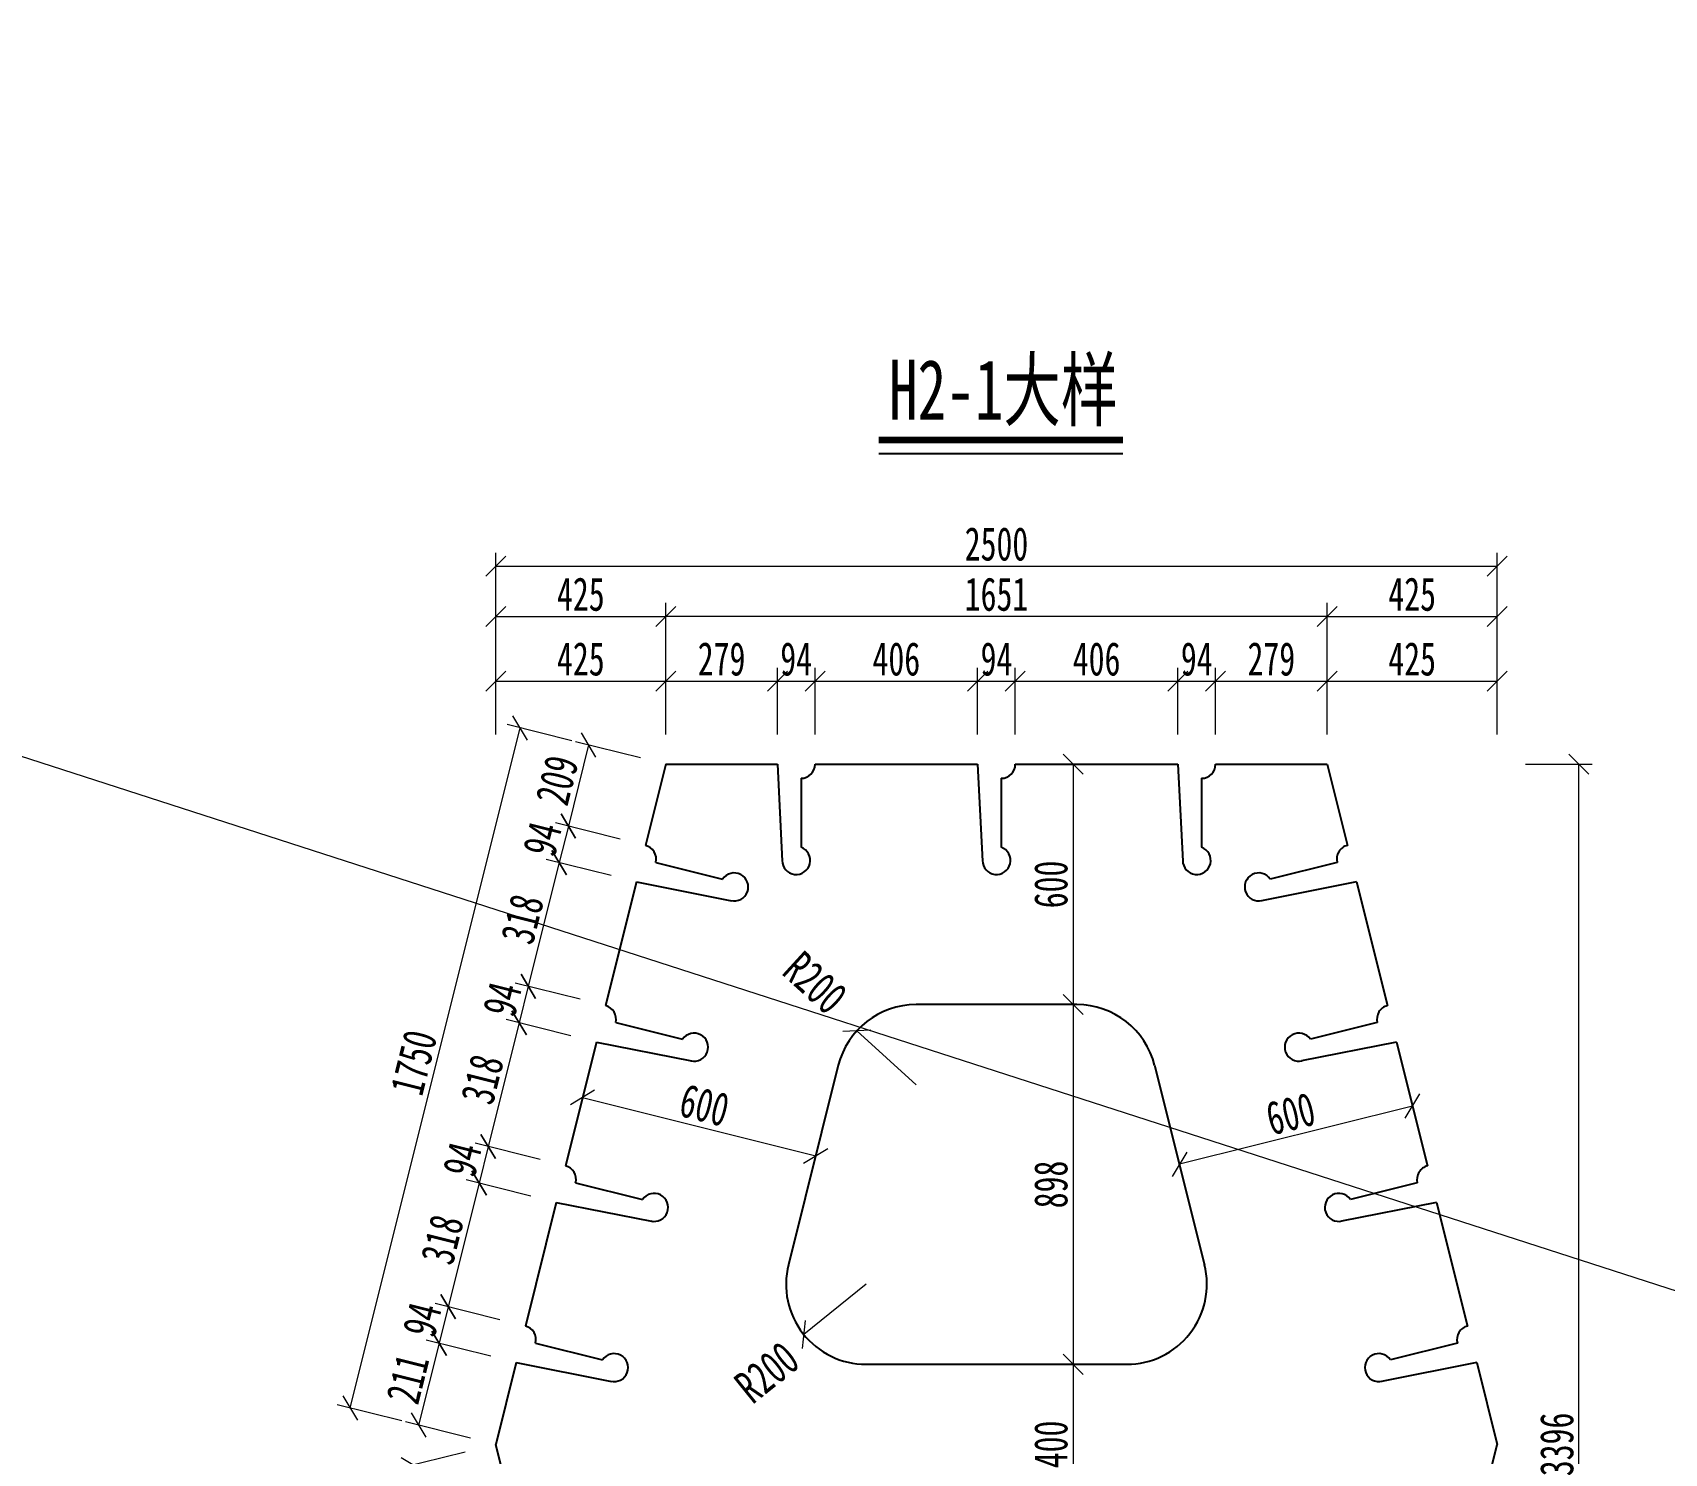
# Model space of a CAD drawing. Header units: millimetres. Extents: x -411717 to -116098, y 0 to 693159.
# Drawn here: x -182225 to -178151, y 381106 to 384653 of the extents above; entities that cross this region are included whole.
import ezdxf

# ---------------------------------------------------------------- set-up
doc = ezdxf.new("R2010")
doc.units = ezdxf.units.MM
doc.header["$LTSCALE"] = 2
doc.header["$PDMODE"] = 3
doc.header["$PDSIZE"] = -10
doc.layers.get('Defpoints').update_dxf_attribs({"color": 8, "lineweight": 9})
for name, color, linetype, lineweight in [('加粗线', 6, 'Continuous', 25), ('标注', 4, 'Continuous', 13), ('细线', 4, 'Continuous', 15), ('钢板粗线', 1, 'Continuous', 25)]:
    doc.layers.add(name, color=color, linetype=linetype, lineweight=lineweight)
doc.styles.add('111', font='仿宋_GB2312.ttf', dxfattribs={"width": 0.7})
doc.styles.get("Standard").update_dxf_attribs({"font": '仿宋_GB2312.ttf'})
doc.dimstyles.new('200', dxfattribs={"dimscale": 0, "dimtxt": 2.5, "dimasz": 1.5, "dimexe": 1, "dimexo": 1, "dimgap": 0.4, "dimtad": 1, "dimdec": 0, "dimdsep": 46, "dimtxsty": '111', "dimblk": 'OBLIQUE', "dimcen": 0, "dimclrd": 256, "dimclre": 256, "dimclrt": 256, "dimadec": 1, "dimazin": 2, "dimtfac": 1, "dimtdec": 0, "dimtmove": 2, "dimatfit": 3, "dimfxl": 4, "dimfxlon": 1, "dimtolj": 1, "dimlwd": -1, "dimlwe": -1, "dimarcsym": 0})

# ---------------------------------------------------------------- blocks, each defined once
blk = doc.blocks.new('_Oblique')
at = {"color": 0, "linetype": 'ByBlock', "lineweight": -2}
blk.add_line((-0.5, -0.5), (0.5, 0.5), dxfattribs=at)
blk = doc.blocks.new('*D271')
at = {"layer": 'Defpoints', "color": 0, "transparency": 16777216}
for p in [(-180694.4, 382623.6), (-180909.9, 382580.6), (-180717.2, 382532.4)]:
    blk.add_point(p, dxfattribs=at)
at = {"layer": '标注', "transparency": 16777216}
for p, q in [((-180757.8, 382639.4), (-180919.5, 382679.9)), ((-180887.1, 382671.8), (-180909.9, 382580.6)), ((-180780.6, 382548.2), (-180942.3, 382588.7))]:
    blk.add_line(p, q, dxfattribs=at)
at = {"layer": '标注', "transparency": 16777216, "xscale": 50.00000000000006, "yscale": 50.00000000000006, "zscale": 50.00000000000006}
for p, rotation in [((-180887.1, 382671.8), 75.96375653209934), ((-180909.9, 382580.6), 255.9637565320993)]:
    blk.add_blockref('_Oblique', p, dxfattribs=dict(at, rotation=rotation))
at = {"layer": '标注', "transparency": 16777216, "insert": (-180951.9, 382639.5), "char_height": 83.33, "attachment_point": 5, "rotation": 75.9638, "style": '111'}
blk.add_mtext('\\A1;94', dxfattribs=at)
blk = doc.blocks.new('*D272')
at = {"layer": 'Defpoints', "color": 0, "transparency": 16777216}
for p in [(-180717.2, 382532.4), (-180987.1, 382271.8), (-180794.4, 382223.6)]:
    blk.add_point(p, dxfattribs=at)
at = {"layer": '标注', "transparency": 16777216}
for p, q in [((-180909.9, 382580.6), (-180987.1, 382271.8)), ((-180780.6, 382548.2), (-180942.3, 382588.7)), ((-180857.8, 382239.4), (-181019.5, 382279.9))]:
    blk.add_line(p, q, dxfattribs=at)
at = {"layer": '标注', "transparency": 16777216, "xscale": 50.00000000000006, "yscale": 50.00000000000006, "zscale": 50.00000000000006}
for p, rotation in [((-180909.9, 382580.6), 75.96375653264778), ((-180987.1, 382271.8), 255.9637565326478)]:
    blk.add_blockref('_Oblique', p, dxfattribs=dict(at, rotation=rotation))
at = {"layer": '标注', "transparency": 16777216, "insert": (-181001.9, 382439.5), "char_height": 83.33, "attachment_point": 5, "rotation": 75.9638, "style": '111'}
blk.add_mtext('\\A1;318', dxfattribs=at)
blk = doc.blocks.new('*D273')
at = {"layer": 'Defpoints', "color": 0, "transparency": 16777216}
for p in [(-180794.4, 382223.6), (-181009.9, 382180.6), (-180817.2, 382132.4)]:
    blk.add_point(p, dxfattribs=at)
at = {"layer": '标注', "transparency": 16777216}
for p, q in [((-180857.8, 382239.4), (-181019.5, 382279.9)), ((-180987.1, 382271.8), (-181009.9, 382180.6)), ((-180880.6, 382148.2), (-181042.3, 382188.7))]:
    blk.add_line(p, q, dxfattribs=at)
at = {"layer": '标注', "transparency": 16777216, "xscale": 50.00000000000006, "yscale": 50.00000000000006, "zscale": 50.00000000000006}
for p, rotation in [((-180987.1, 382271.8), 75.9637565320907), ((-181009.9, 382180.6), 255.9637565320907)]:
    blk.add_blockref('_Oblique', p, dxfattribs=dict(at, rotation=rotation))
at = {"layer": '标注', "transparency": 16777216, "insert": (-181051.9, 382239.5), "char_height": 83.33, "attachment_point": 5, "rotation": 75.9638, "style": '111'}
blk.add_mtext('\\A1;94', dxfattribs=at)
blk = doc.blocks.new('*D274')
at = {"layer": 'Defpoints', "color": 0, "transparency": 16777216}
for p in [(-180817.2, 382132.4), (-181087.1, 381871.8), (-180894.4, 381823.6)]:
    blk.add_point(p, dxfattribs=at)
at = {"layer": '标注', "transparency": 16777216}
for p, q in [((-180880.6, 382148.2), (-181042.3, 382188.7)), ((-181009.9, 382180.6), (-181087.1, 381871.8)), ((-180957.8, 381839.4), (-181119.5, 381879.9))]:
    blk.add_line(p, q, dxfattribs=at)
at = {"layer": '标注', "transparency": 16777216, "xscale": 50.00000000000006, "yscale": 50.00000000000006, "zscale": 50.00000000000006}
for p, rotation in [((-181009.9, 382180.6), 75.9637565320684), ((-181087.1, 381871.8), 255.9637565320684)]:
    blk.add_blockref('_Oblique', p, dxfattribs=dict(at, rotation=rotation))
at = {"layer": '标注', "transparency": 16777216, "insert": (-181101.9, 382039.5), "char_height": 83.33, "attachment_point": 5, "rotation": 75.9638, "style": '111'}
blk.add_mtext('\\A1;318', dxfattribs=at)
blk = doc.blocks.new('*D275')
at = {"layer": 'Defpoints', "color": 0, "transparency": 16777216}
for p in [(-180894.4, 381823.6), (-181109.9, 381780.6), (-180917.2, 381732.4)]:
    blk.add_point(p, dxfattribs=at)
at = {"layer": '标注', "transparency": 16777216}
for p, q in [((-180957.8, 381839.4), (-181119.5, 381879.9)), ((-181087.1, 381871.8), (-181109.9, 381780.6)), ((-180980.6, 381748.2), (-181142.3, 381788.7))]:
    blk.add_line(p, q, dxfattribs=at)
at = {"layer": '标注', "transparency": 16777216, "xscale": 50.00000000000006, "yscale": 50.00000000000006, "zscale": 50.00000000000006}
for p, rotation in [((-181087.1, 381871.8), 75.96375653219398), ((-181109.9, 381780.6), 255.963756532194)]:
    blk.add_blockref('_Oblique', p, dxfattribs=dict(at, rotation=rotation))
at = {"layer": '标注', "transparency": 16777216, "insert": (-181151.9, 381839.5), "char_height": 83.33, "attachment_point": 5, "rotation": 75.9638, "style": '111'}
blk.add_mtext('\\A1;94', dxfattribs=at)
blk = doc.blocks.new('*D276')
at = {"layer": 'Defpoints', "color": 0, "transparency": 16777216}
for p in [(-180917.2, 381732.4), (-181187.1, 381471.8), (-180994.4, 381423.6)]:
    blk.add_point(p, dxfattribs=at)
at = {"layer": '标注', "transparency": 16777216}
for p, q in [((-180980.6, 381748.2), (-181142.3, 381788.7)), ((-181109.9, 381780.6), (-181187.1, 381471.8)), ((-181057.8, 381439.4), (-181219.5, 381479.9))]:
    blk.add_line(p, q, dxfattribs=at)
at = {"layer": '标注', "transparency": 16777216, "xscale": 50.00000000000006, "yscale": 50.00000000000006, "zscale": 50.00000000000006}
for p, rotation in [((-181109.9, 381780.6), 75.9637565320405), ((-181187.1, 381471.8), 255.9637565320405)]:
    blk.add_blockref('_Oblique', p, dxfattribs=dict(at, rotation=rotation))
at = {"layer": '标注', "transparency": 16777216, "insert": (-181201.9, 381639.5), "char_height": 83.33, "attachment_point": 5, "rotation": 75.9638, "style": '111'}
blk.add_mtext('\\A1;318', dxfattribs=at)
blk = doc.blocks.new('*D277')
at = {"layer": 'Defpoints', "color": 0, "transparency": 16777216}
for p in [(-180994.4, 381423.6), (-181209.9, 381380.6), (-181017.2, 381332.4)]:
    blk.add_point(p, dxfattribs=at)
at = {"layer": '标注', "transparency": 16777216}
for p, q in [((-181057.8, 381439.4), (-181219.5, 381479.9)), ((-181187.1, 381471.8), (-181209.9, 381380.6)), ((-181080.6, 381348.2), (-181242.3, 381388.7))]:
    blk.add_line(p, q, dxfattribs=at)
at = {"layer": '标注', "transparency": 16777216, "xscale": 50.00000000000006, "yscale": 50.00000000000006, "zscale": 50.00000000000006}
for p, rotation in [((-181187.1, 381471.8), 75.96375653208214), ((-181209.9, 381380.6), 255.9637565320821)]:
    blk.add_blockref('_Oblique', p, dxfattribs=dict(at, rotation=rotation))
at = {"layer": '标注', "transparency": 16777216, "insert": (-181251.9, 381439.5), "char_height": 83.33, "attachment_point": 5, "rotation": 75.9638, "style": '111'}
blk.add_mtext('\\A1;94', dxfattribs=at)
blk = doc.blocks.new('*D270')
at = {"layer": 'Defpoints', "color": 0, "transparency": 16777216}
for p in [(-181017.2, 381332.4), (-181261, 381176.2), (-181068.3, 381128)]:
    blk.add_point(p, dxfattribs=at)
at = {"layer": '标注', "transparency": 16777216}
for p, q in [((-181209.9, 381380.6), (-181261, 381176.2)), ((-181080.6, 381348.2), (-181242.3, 381388.7)), ((-181131.7, 381143.8), (-181293.4, 381184.3))]:
    blk.add_line(p, q, dxfattribs=at)
at = {"layer": '标注', "transparency": 16777216, "xscale": 50.00000000000006, "yscale": 50.00000000000006, "zscale": 50.00000000000006}
for p, rotation in [((-181209.9, 381380.6), 75.96375653207352), ((-181261, 381176.2), 255.9637565320735)]:
    blk.add_blockref('_Oblique', p, dxfattribs=dict(at, rotation=rotation))
at = {"layer": '标注', "transparency": 16777216, "insert": (-181288.8, 381291.7), "char_height": 83.33, "attachment_point": 5, "rotation": 75.9638, "style": '111'}
blk.add_mtext('\\A1;211', dxfattribs=at)
blk = doc.blocks.new('*D320')
at = {"layer": 'Defpoints', "color": 0, "transparency": 16777216}
for p in [(-180271.3, 383033.7), (-180365.3, 382826), (-180271.3, 382826)]:
    blk.add_point(p, dxfattribs=at)
at = {"layer": '标注', "transparency": 16777216}
for p, q in [((-180365.3, 382900.4), (-180365.3, 383067)), ((-180271.3, 382900.4), (-180271.3, 383067)), ((-180365.3, 383033.7), (-180271.3, 383033.7))]:
    blk.add_line(p, q, dxfattribs=at)
at = {"layer": '标注', "transparency": 16777216, "xscale": 50.00000000000006, "yscale": 50.00000000000006, "zscale": 50.00000000000006, "rotation": 180}
blk.add_blockref('_Oblique', (-180365.3, 383033.7), dxfattribs=at)
at = {"layer": '标注', "transparency": 16777216, "xscale": 50.00000000000006, "yscale": 50.00000000000006, "zscale": 50.00000000000006}
blk.add_blockref('_Oblique', (-180271.3, 383033.7), dxfattribs=at)
at = {"layer": '标注', "transparency": 16777216, "insert": (-180318.3, 383088.7), "char_height": 83.33, "attachment_point": 5, "style": '111'}
blk.add_mtext('\\A1;94', dxfattribs=at)
blk = doc.blocks.new('*D321')
at = {"layer": 'Defpoints', "color": 0, "transparency": 16777216}
for p in [(-179865.3, 383033.7), (-180271.3, 382826), (-179865.3, 382826)]:
    blk.add_point(p, dxfattribs=at)
at = {"layer": '标注', "transparency": 16777216}
for p, q in [((-180271.3, 382900.4), (-180271.3, 383067)), ((-179865.3, 382900.4), (-179865.3, 383067)), ((-180271.3, 383033.7), (-179865.3, 383033.7))]:
    blk.add_line(p, q, dxfattribs=at)
at = {"layer": '标注', "transparency": 16777216, "xscale": 50.00000000000006, "yscale": 50.00000000000006, "zscale": 50.00000000000006, "rotation": 180}
blk.add_blockref('_Oblique', (-180271.3, 383033.7), dxfattribs=at)
at = {"layer": '标注', "transparency": 16777216, "xscale": 50.00000000000006, "yscale": 50.00000000000006, "zscale": 50.00000000000006}
blk.add_blockref('_Oblique', (-179865.3, 383033.7), dxfattribs=at)
at = {"layer": '标注', "transparency": 16777216, "insert": (-180068.3, 383088.7), "char_height": 83.33, "attachment_point": 5, "style": '111'}
blk.add_mtext('\\A1;406', dxfattribs=at)
blk = doc.blocks.new('*D322')
at = {"layer": 'Defpoints', "color": 0, "transparency": 16777216}
for p in [(-179771.3, 383033.7), (-179865.3, 382826), (-179771.3, 382826)]:
    blk.add_point(p, dxfattribs=at)
at = {"layer": '标注', "transparency": 16777216}
for p, q in [((-179865.3, 382900.4), (-179865.3, 383067)), ((-179771.3, 382900.4), (-179771.3, 383067)), ((-179865.3, 383033.7), (-179771.3, 383033.7))]:
    blk.add_line(p, q, dxfattribs=at)
at = {"layer": '标注', "transparency": 16777216, "xscale": 50.00000000000006, "yscale": 50.00000000000006, "zscale": 50.00000000000006, "rotation": 180}
blk.add_blockref('_Oblique', (-179865.3, 383033.7), dxfattribs=at)
at = {"layer": '标注', "transparency": 16777216, "xscale": 50.00000000000006, "yscale": 50.00000000000006, "zscale": 50.00000000000006}
blk.add_blockref('_Oblique', (-179771.3, 383033.7), dxfattribs=at)
at = {"layer": '标注', "transparency": 16777216, "insert": (-179818.3, 383088.7), "char_height": 83.33, "attachment_point": 5, "style": '111'}
blk.add_mtext('\\A1;94', dxfattribs=at)
blk = doc.blocks.new('*D323')
at = {"layer": 'Defpoints', "color": 0, "transparency": 16777216}
for p in [(-179365.3, 383033.7), (-179771.3, 382826), (-179365.3, 382826)]:
    blk.add_point(p, dxfattribs=at)
at = {"layer": '标注', "transparency": 16777216}
for p, q in [((-179771.3, 382900.4), (-179771.3, 383067)), ((-179365.3, 382900.4), (-179365.3, 383067)), ((-179771.3, 383033.7), (-179365.3, 383033.7))]:
    blk.add_line(p, q, dxfattribs=at)
at = {"layer": '标注', "transparency": 16777216, "xscale": 50.00000000000006, "yscale": 50.00000000000006, "zscale": 50.00000000000006, "rotation": 180}
blk.add_blockref('_Oblique', (-179771.3, 383033.7), dxfattribs=at)
at = {"layer": '标注', "transparency": 16777216, "xscale": 50.00000000000006, "yscale": 50.00000000000006, "zscale": 50.00000000000006}
blk.add_blockref('_Oblique', (-179365.3, 383033.7), dxfattribs=at)
at = {"layer": '标注', "transparency": 16777216, "insert": (-179568.3, 383088.7), "char_height": 83.33, "attachment_point": 5, "style": '111'}
blk.add_mtext('\\A1;406', dxfattribs=at)
blk = doc.blocks.new('*D324')
at = {"layer": 'Defpoints', "color": 0, "transparency": 16777216}
for p in [(-179271.3, 383033.7), (-179365.3, 382826), (-179271.3, 382826)]:
    blk.add_point(p, dxfattribs=at)
at = {"layer": '标注', "transparency": 16777216}
for p, q in [((-179365.3, 382900.4), (-179365.3, 383067)), ((-179271.3, 382900.4), (-179271.3, 383067)), ((-179365.3, 383033.7), (-179271.3, 383033.7))]:
    blk.add_line(p, q, dxfattribs=at)
at = {"layer": '标注', "transparency": 16777216, "xscale": 50.00000000000006, "yscale": 50.00000000000006, "zscale": 50.00000000000006, "rotation": 180}
blk.add_blockref('_Oblique', (-179365.3, 383033.7), dxfattribs=at)
at = {"layer": '标注', "transparency": 16777216, "xscale": 50.00000000000006, "yscale": 50.00000000000006, "zscale": 50.00000000000006}
blk.add_blockref('_Oblique', (-179271.3, 383033.7), dxfattribs=at)
at = {"layer": '标注', "transparency": 16777216, "insert": (-179318.3, 383088.7), "char_height": 83.33, "attachment_point": 5, "style": '111'}
blk.add_mtext('\\A1;94', dxfattribs=at)
blk = doc.blocks.new('*D330')
at = {"layer": 'Defpoints', "color": 0, "transparency": 16777216}
for p in [(-180365.3, 383033.7), (-180643.8, 382826), (-180365.3, 382826)]:
    blk.add_point(p, dxfattribs=at)
at = {"layer": '标注', "transparency": 16777216}
for p, q in [((-180643.8, 382900.4), (-180643.8, 383067)), ((-180365.3, 382900.4), (-180365.3, 383067)), ((-180643.8, 383033.7), (-180365.3, 383033.7))]:
    blk.add_line(p, q, dxfattribs=at)
at = {"layer": '标注', "transparency": 16777216, "xscale": 50, "yscale": 50, "zscale": 50, "rotation": 180}
blk.add_blockref('_Oblique', (-180643.8, 383033.7), dxfattribs=at)
at = {"layer": '标注', "transparency": 16777216, "xscale": 50, "yscale": 50, "zscale": 50}
blk.add_blockref('_Oblique', (-180365.3, 383033.7), dxfattribs=at)
at = {"layer": '标注', "transparency": 16777216, "insert": (-180504.6, 383088.7), "char_height": 83.33, "attachment_point": 5, "style": '111'}
blk.add_mtext('\\A1;279', dxfattribs=at)
blk = doc.blocks.new('*D331')
at = {"layer": 'Defpoints', "color": 0, "transparency": 16777216}
for p in [(-178992.8, 383033.7), (-179271.3, 382826), (-178992.8, 382826)]:
    blk.add_point(p, dxfattribs=at)
at = {"layer": '标注', "transparency": 16777216}
for p, q in [((-179271.3, 382900.4), (-179271.3, 383067)), ((-178992.8, 382900.4), (-178992.8, 383067)), ((-179271.3, 383033.7), (-178992.8, 383033.7))]:
    blk.add_line(p, q, dxfattribs=at)
at = {"layer": '标注', "transparency": 16777216, "xscale": 50, "yscale": 50, "zscale": 50, "rotation": 180}
blk.add_blockref('_Oblique', (-179271.3, 383033.7), dxfattribs=at)
at = {"layer": '标注', "transparency": 16777216, "xscale": 50, "yscale": 50, "zscale": 50}
blk.add_blockref('_Oblique', (-178992.8, 383033.7), dxfattribs=at)
at = {"layer": '标注', "transparency": 16777216, "insert": (-179132.1, 383088.7), "char_height": 83.33, "attachment_point": 5, "style": '111'}
blk.add_mtext('\\A1;279', dxfattribs=at)
blk = doc.blocks.new('*D332')
at = {"layer": 'Defpoints', "color": 0, "transparency": 16777216}
for p in [(-180643.8, 383195.3), (-180643.8, 382826), (-178992.8, 382826)]:
    blk.add_point(p, dxfattribs=at)
at = {"layer": '标注', "transparency": 16777216}
for p, q in [((-180643.8, 383062), (-180643.8, 383228.7)), ((-178992.8, 383062), (-178992.8, 383228.7)), ((-178992.8, 383195.3), (-180643.8, 383195.3))]:
    blk.add_line(p, q, dxfattribs=at)
at = {"layer": '标注', "transparency": 16777216, "xscale": 50, "yscale": 50, "zscale": 50, "rotation": 180}
blk.add_blockref('_Oblique', (-180643.8, 383195.3), dxfattribs=at)
at = {"layer": '标注', "transparency": 16777216, "xscale": 50, "yscale": 50, "zscale": 50}
blk.add_blockref('_Oblique', (-178992.8, 383195.3), dxfattribs=at)
at = {"layer": '标注', "transparency": 16777216, "insert": (-179818.3, 383250.3), "char_height": 83.33, "attachment_point": 5, "style": '111'}
blk.add_mtext('\\A1;1651', dxfattribs=at)
blk = doc.blocks.new('*D333')
at = {"layer": 'Defpoints', "color": 0, "transparency": 16777216}
for p in [(-178568.3, 383320.7), (-181068.3, 381128), (-178568.3, 381128)]:
    blk.add_point(p, dxfattribs=at)
at = {"layer": '标注', "transparency": 16777216}
for p, q in [((-181068.3, 383187.4), (-181068.3, 383354)), ((-178568.3, 383187.4), (-178568.3, 383354)), ((-181068.3, 383320.7), (-178568.3, 383320.7))]:
    blk.add_line(p, q, dxfattribs=at)
at = {"layer": '标注', "transparency": 16777216, "xscale": 50, "yscale": 50, "zscale": 50, "rotation": 180}
blk.add_blockref('_Oblique', (-181068.3, 383320.7), dxfattribs=at)
at = {"layer": '标注', "transparency": 16777216, "xscale": 50, "yscale": 50, "zscale": 50}
blk.add_blockref('_Oblique', (-178568.3, 383320.7), dxfattribs=at)
at = {"layer": '标注', "transparency": 16777216, "insert": (-179818.3, 383375.7), "char_height": 83.33, "attachment_point": 5, "style": '111'}
blk.add_mtext('\\A1;2500', dxfattribs=at)
blk = doc.blocks.new('*D334')
at = {"layer": 'Defpoints', "color": 0, "transparency": 16777216}
for p in [(-180643.8, 383195.3), (-180643.8, 382826), (-181068.3, 381128)]:
    blk.add_point(p, dxfattribs=at)
at = {"layer": '标注', "transparency": 16777216}
for p, q in [((-181068.3, 383062), (-181068.3, 383228.7)), ((-180643.8, 383062), (-180643.8, 383228.7)), ((-181068.3, 383195.3), (-180643.8, 383195.3))]:
    blk.add_line(p, q, dxfattribs=at)
at = {"layer": '标注', "transparency": 16777216, "xscale": 50, "yscale": 50, "zscale": 50, "rotation": 180}
blk.add_blockref('_Oblique', (-181068.3, 383195.3), dxfattribs=at)
at = {"layer": '标注', "transparency": 16777216, "xscale": 50, "yscale": 50, "zscale": 50}
blk.add_blockref('_Oblique', (-180643.8, 383195.3), dxfattribs=at)
at = {"layer": '标注', "transparency": 16777216, "insert": (-180856.1, 383250.3), "char_height": 83.33, "attachment_point": 5, "style": '111'}
blk.add_mtext('\\A1;425', dxfattribs=at)
blk = doc.blocks.new('*D335')
at = {"layer": 'Defpoints', "color": 0, "transparency": 16777216}
for p in [(-180643.8, 383033.7), (-180643.8, 382664.4), (-181068.3, 380966.4)]:
    blk.add_point(p, dxfattribs=at)
at = {"layer": '标注', "transparency": 16777216}
for p, q in [((-181068.3, 382900.4), (-181068.3, 383067)), ((-180643.8, 382900.4), (-180643.8, 383067)), ((-181068.3, 383033.7), (-180643.8, 383033.7))]:
    blk.add_line(p, q, dxfattribs=at)
at = {"layer": '标注', "transparency": 16777216, "xscale": 50, "yscale": 50, "zscale": 50, "rotation": 180}
blk.add_blockref('_Oblique', (-181068.3, 383033.7), dxfattribs=at)
at = {"layer": '标注', "transparency": 16777216, "xscale": 50, "yscale": 50, "zscale": 50}
blk.add_blockref('_Oblique', (-180643.8, 383033.7), dxfattribs=at)
at = {"layer": '标注', "transparency": 16777216, "insert": (-180856.1, 383088.7), "char_height": 83.33, "attachment_point": 5, "style": '111'}
blk.add_mtext('\\A1;425', dxfattribs=at)
blk = doc.blocks.new('*D336')
at = {"layer": 'Defpoints', "color": 0, "transparency": 16777216}
for p in [(-178568.3, 383033.7), (-178568.3, 382664.4), (-178992.8, 380966.4)]:
    blk.add_point(p, dxfattribs=at)
at = {"layer": '标注', "transparency": 16777216}
for p, q in [((-178992.8, 382900.4), (-178992.8, 383067)), ((-178568.3, 382900.4), (-178568.3, 383067)), ((-178992.8, 383033.7), (-178568.3, 383033.7))]:
    blk.add_line(p, q, dxfattribs=at)
at = {"layer": '标注', "transparency": 16777216, "xscale": 50, "yscale": 50, "zscale": 50, "rotation": 180}
blk.add_blockref('_Oblique', (-178992.8, 383033.7), dxfattribs=at)
at = {"layer": '标注', "transparency": 16777216, "xscale": 50, "yscale": 50, "zscale": 50}
blk.add_blockref('_Oblique', (-178568.3, 383033.7), dxfattribs=at)
at = {"layer": '标注', "transparency": 16777216, "insert": (-178780.6, 383088.7), "char_height": 83.33, "attachment_point": 5, "style": '111'}
blk.add_mtext('\\A1;425', dxfattribs=at)
blk = doc.blocks.new('*D337')
at = {"layer": 'Defpoints', "color": 0, "transparency": 16777216}
for p in [(-178568.3, 383195.3), (-178568.3, 382826), (-178992.8, 381128)]:
    blk.add_point(p, dxfattribs=at)
at = {"layer": '标注', "transparency": 16777216}
for p, q in [((-178992.8, 383062), (-178992.8, 383228.7)), ((-178568.3, 383062), (-178568.3, 383228.7)), ((-178992.8, 383195.3), (-178568.3, 383195.3))]:
    blk.add_line(p, q, dxfattribs=at)
at = {"layer": '标注', "transparency": 16777216, "xscale": 50, "yscale": 50, "zscale": 50, "rotation": 180}
blk.add_blockref('_Oblique', (-178992.8, 383195.3), dxfattribs=at)
at = {"layer": '标注', "transparency": 16777216, "xscale": 50, "yscale": 50, "zscale": 50}
blk.add_blockref('_Oblique', (-178568.3, 383195.3), dxfattribs=at)
at = {"layer": '标注', "transparency": 16777216, "insert": (-178780.6, 383250.3), "char_height": 83.33, "attachment_point": 5, "style": '111'}
blk.add_mtext('\\A1;425', dxfattribs=at)
blk = doc.blocks.new('*D338')
at = {"layer": 'Defpoints', "color": 0, "transparency": 16777216}
for p in [(-180643.8, 382826), (-180887.1, 382671.8), (-180694.4, 382623.6)]:
    blk.add_point(p, dxfattribs=at)
at = {"layer": '标注', "transparency": 16777216}
for p, q in [((-180707.2, 382841.8), (-180868.9, 382882.3)), ((-180836.5, 382874.2), (-180887.1, 382671.8)), ((-180757.8, 382639.4), (-180919.5, 382679.9))]:
    blk.add_line(p, q, dxfattribs=at)
at = {"layer": '标注', "transparency": 16777216, "xscale": 50, "yscale": 50, "zscale": 50}
for p, rotation in [((-180836.5, 382874.2), 75.96375653206184), ((-180887.1, 382671.8), 255.9637565320618)]:
    blk.add_blockref('_Oblique', p, dxfattribs=dict(at, rotation=rotation))
at = {"layer": '标注', "transparency": 16777216, "insert": (-180915.2, 382786.3), "char_height": 83.33, "attachment_point": 5, "rotation": 75.9638, "style": '111'}
blk.add_mtext('\\A1;209', dxfattribs=at)
blk = doc.blocks.new('*D339')
at = {"layer": 'Defpoints', "color": 0, "transparency": 16777216}
for p in [(-181068.3, 381128), (-181017.2, 380923.6), (-181223.1, 380872.1)]:
    blk.add_point(p, dxfattribs=at)
at = {"layer": '标注', "transparency": 16777216}
for p, q in [((-181144.9, 381108.9), (-181306.6, 381068.4)), ((-181274.2, 381076.5), (-181223.1, 380872.1)), ((-181093.8, 380904.5), (-181255.5, 380864))]:
    blk.add_line(p, q, dxfattribs=at)
at = {"layer": '标注', "transparency": 16777216, "xscale": 50, "yscale": 50, "zscale": 50}
for p, rotation in [((-181274.2, 381076.5), 104.0362434685023), ((-181223.1, 380872.1), 284.0362434685023)]:
    blk.add_blockref('_Oblique', p, dxfattribs=dict(at, rotation=rotation))
at = {"layer": '标注', "transparency": 16777216, "insert": (-181195.3, 380987.7), "char_height": 83.33, "attachment_point": 5, "rotation": 284.0362, "style": '111'}
blk.add_mtext('\\A1;211', dxfattribs=at)
blk = doc.blocks.new('*D340')
at = {"layer": 'Defpoints', "color": 0, "transparency": 16777216}
for p in [(-181007.5, 382916.9), (-180643.8, 382826), (-181068.3, 381128)]:
    blk.add_point(p, dxfattribs=at)
at = {"layer": '标注', "transparency": 16777216}
for p, q in [((-180878.1, 382884.6), (-181039.8, 382925)), ((-181432, 381218.9), (-181007.5, 382916.9)), ((-181302.6, 381186.6), (-181464.3, 381227))]:
    blk.add_line(p, q, dxfattribs=at)
at = {"layer": '标注', "transparency": 16777216, "xscale": 50, "yscale": 50, "zscale": 50}
for p, rotation in [((-181007.5, 382916.9), 75.96375653207353), ((-181432, 381218.9), 255.9637565320735)]:
    blk.add_blockref('_Oblique', p, dxfattribs=dict(at, rotation=rotation))
at = {"layer": '标注', "transparency": 16777216, "insert": (-181273.1, 382081.3), "char_height": 83.33, "attachment_point": 5, "rotation": 75.9638, "style": '111'}
blk.add_mtext('\\A1;1750', dxfattribs=at)
blk = doc.blocks.new('*D342')
at = {"layer": 'Defpoints', "color": 0, "transparency": 16777216}
for p in [(-181068.3, 381128), (-181447.2, 381033.3), (-180643.8, 379430)]:
    blk.add_point(p, dxfattribs=at)
at = {"layer": '标注', "transparency": 16777216}
for p, q in [((-181317.9, 381065.6), (-181479.6, 381025.2)), ((-181022.7, 379335.3), (-181447.2, 381033.3)), ((-180893.4, 379367.6), (-181055.1, 379327.2))]:
    blk.add_line(p, q, dxfattribs=at)
at = {"layer": '标注', "transparency": 16777216, "xscale": 50, "yscale": 50, "zscale": 50}
for p, rotation in [((-181447.2, 381033.3), 104.0362434679269), ((-181022.7, 379335.3), 284.036243467927)]:
    blk.add_blockref('_Oblique', p, dxfattribs=dict(at, rotation=rotation))
at = {"layer": '标注', "transparency": 16777216, "insert": (-181181.6, 380197.6), "char_height": 83.33, "attachment_point": 5, "rotation": 284.0362, "style": '111'}
blk.add_mtext('\\A1;1750', dxfattribs=at)
blk = doc.blocks.new('*D346')
at = {"layer": 'Defpoints', "color": 0, "transparency": 16777216}
for p in [(-179697, 382826), (-179697, 382226), (-179627.2, 382226)]:
    blk.add_point(p, dxfattribs=at)
at = {"layer": '标注', "transparency": 16777216}
for p, q in [((-179663.7, 382826), (-179593.8, 382826)), ((-179627.2, 382826), (-179627.2, 382226)), ((-179663.7, 382226), (-179593.8, 382226))]:
    blk.add_line(p, q, dxfattribs=at)
at = {"layer": '标注', "transparency": 16777216, "xscale": 50.00000000000006, "yscale": 50.00000000000006, "zscale": 50.00000000000006}
for p, rotation in [((-179627.2, 382826), 90), ((-179627.2, 382226), 270)]:
    blk.add_blockref('_Oblique', p, dxfattribs=dict(at, rotation=rotation))
at = {"layer": '标注', "transparency": 16777216, "insert": (-179682.2, 382526), "char_height": 83.33, "attachment_point": 5, "rotation": 90, "style": '111'}
blk.add_mtext('\\A1;600', dxfattribs=at)
blk = doc.blocks.new('*D347')
at = {"layer": 'Defpoints', "color": 0, "transparency": 16777216}
for p in [(-179818.3, 382226), (-179818.3, 381328), (-179627.2, 381328)]:
    blk.add_point(p, dxfattribs=at)
at = {"layer": '标注', "transparency": 16777216}
for p, q in [((-179760.5, 382226), (-179593.8, 382226)), ((-179627.2, 382226), (-179627.2, 381328)), ((-179760.5, 381328), (-179593.8, 381328))]:
    blk.add_line(p, q, dxfattribs=at)
at = {"layer": '标注', "transparency": 16777216, "xscale": 50.00000000000006, "yscale": 50.00000000000006, "zscale": 50.00000000000006}
for p, rotation in [((-179627.2, 382226), 90), ((-179627.2, 381328), 270)]:
    blk.add_blockref('_Oblique', p, dxfattribs=dict(at, rotation=rotation))
at = {"layer": '标注', "transparency": 16777216, "insert": (-179682.2, 381777), "char_height": 83.33, "attachment_point": 5, "rotation": 90, "style": '111'}
blk.add_mtext('\\A1;898', dxfattribs=at)
blk = doc.blocks.new('*D348')
at = {"layer": 'Defpoints', "color": 0, "transparency": 16777216}
for p in [(-179958.7, 381328), (-180012.9, 380928), (-179627.2, 380928)]:
    blk.add_point(p, dxfattribs=at)
at = {"layer": '标注', "transparency": 16777216}
for p, q in [((-179760.5, 381328), (-179593.8, 381328)), ((-179627.2, 381328), (-179627.2, 380928)), ((-179760.5, 380928), (-179593.8, 380928))]:
    blk.add_line(p, q, dxfattribs=at)
at = {"layer": '标注', "transparency": 16777216, "xscale": 50.00000000000006, "yscale": 50.00000000000006, "zscale": 50.00000000000006}
for p, rotation in [((-179627.2, 381328), 90), ((-179627.2, 380928), 270)]:
    blk.add_blockref('_Oblique', p, dxfattribs=dict(at, rotation=rotation))
at = {"layer": '标注', "transparency": 16777216, "insert": (-179682.2, 381128), "char_height": 83.33, "attachment_point": 5, "rotation": 90, "style": '111'}
blk.add_mtext('\\A1;400', dxfattribs=at)
blk = doc.blocks.new('*D353')
at = {"layer": 'Defpoints', "color": 0, "transparency": 16777216}
for p in [(-180855.8, 381978), (-180273.8, 381832.5), (-180269.7, 381848.7)]:
    blk.add_point(p, dxfattribs=at)
at = {"layer": '标注', "transparency": 16777216}
for p, q in [((-180851.8, 381994.3), (-180843.7, 382026.6)), ((-180851.8, 381994.3), (-180269.7, 381848.7)), ((-180269.7, 381848.7), (-180261.6, 381881.1))]:
    blk.add_line(p, q, dxfattribs=at)
at = {"layer": '标注', "transparency": 16777216, "xscale": 50.00000000000006, "yscale": 50.00000000000006, "zscale": 50.00000000000006}
for p, rotation in [((-180851.8, 381994.3), 165.9637565320641), ((-180269.7, 381848.7), 345.9637565320641)]:
    blk.add_blockref('_Oblique', p, dxfattribs=dict(at, rotation=rotation))
at = {"layer": '标注', "transparency": 16777216, "insert": (-180547.4, 381974.9), "char_height": 83.33, "attachment_point": 5, "rotation": 345.9638, "style": '111'}
blk.add_mtext('\\A1;600', dxfattribs=at)
blk = doc.blocks.new('*D354')
at = {"layer": 'Defpoints', "color": 0, "transparency": 16777216}
for p in [(-178780.8, 381978), (-179362.9, 381832.5), (-179361.6, 381827.3)]:
    blk.add_point(p, dxfattribs=at)
at = {"layer": '标注', "transparency": 16777216}
for p, q in [((-178779.5, 381972.8), (-179361.6, 381827.3)), ((-178779.5, 381972.8), (-178771.5, 381940.5)), ((-179361.6, 381827.3), (-179353.5, 381795))]:
    blk.add_line(p, q, dxfattribs=at)
at = {"layer": '标注', "transparency": 16777216, "xscale": 50.00000000000006, "yscale": 50.00000000000006, "zscale": 50.00000000000006}
for p, rotation in [((-178779.5, 381972.8), 14.03624346792921), ((-179361.6, 381827.3), 194.0362434679292)]:
    blk.add_blockref('_Oblique', p, dxfattribs=dict(at, rotation=rotation))
at = {"layer": '标注', "transparency": 16777216, "insert": (-179083.9, 381953.4), "char_height": 83.33, "attachment_point": 5, "rotation": 14.0362, "style": '111'}
blk.add_mtext('\\A1;600', dxfattribs=at)
blk = doc.blocks.new('*D355')
at = {"layer": 'Defpoints', "color": 0, "transparency": 16777216}
for p in [(-180166.9, 382160.9), (-180019.2, 382026)]:
    blk.add_point(p, dxfattribs=at)
at = {"layer": '标注', "transparency": 16777216}
blk.add_line((-180019.2, 382026), (-180166.9, 382160.9), dxfattribs=at)
at = {"layer": '标注', "transparency": 16777216, "xscale": 50.00000000000006, "yscale": 50.00000000000006, "zscale": 50.00000000000006, "rotation": 137.5888727398942}
blk.add_blockref('_Oblique', (-180166.9, 382160.9), dxfattribs=at)
at = {"layer": '标注', "transparency": 16777216, "insert": (-180271.1, 382280.5), "char_height": 83.33, "attachment_point": 5, "rotation": 317.5889, "style": '111'}
blk.add_mtext('\\A1;R200', dxfattribs=at)
blk = doc.blocks.new('*D356')
at = {"layer": 'Defpoints', "color": 0, "transparency": 16777216}
for p in [(-180143.7, 381528), (-180299.3, 381402.4)]:
    blk.add_point(p, dxfattribs=at)
at = {"layer": '标注', "transparency": 16777216}
blk.add_line((-180143.7, 381528), (-180299.3, 381402.4), dxfattribs=at)
at = {"layer": '标注', "transparency": 16777216, "xscale": 50.00000000000006, "yscale": 50.00000000000006, "zscale": 50.00000000000006, "rotation": 218.9070512399985}
blk.add_blockref('_Oblique', (-180299.3, 381402.4), dxfattribs=at)
at = {"layer": '标注', "transparency": 16777216, "insert": (-180391.5, 381307.9), "char_height": 83.33, "attachment_point": 5, "rotation": 38.9071, "style": '111'}
blk.add_mtext('\\A1;R200', dxfattribs=at)
blk = doc.blocks.new('*D440')
at = {"layer": 'Defpoints', "color": 0, "transparency": 16777216}
for p in [(-179132.1, 382826), (-178364.2, 382826), (-179132.1, 379430)]:
    blk.add_point(p, dxfattribs=at)
at = {"layer": '标注', "transparency": 16777216}
for p, q in [((-178497.5, 382826), (-178330.9, 382826)), ((-178364.2, 379430), (-178364.2, 382826)), ((-178497.5, 379430), (-178330.9, 379430))]:
    blk.add_line(p, q, dxfattribs=at)
at = {"layer": '标注', "transparency": 16777216, "xscale": 50.00000000000006, "yscale": 50.00000000000006, "zscale": 50.00000000000006}
for p, rotation in [((-178364.2, 382826), 90), ((-178364.2, 379430), 270)]:
    blk.add_blockref('_Oblique', p, dxfattribs=dict(at, rotation=rotation))
at = {"layer": '标注', "transparency": 16777216, "insert": (-178419.2, 381128), "char_height": 83.33, "attachment_point": 5, "rotation": 90, "style": '111'}
blk.add_mtext('\\A1;3396', dxfattribs=at)

msp = doc.modelspace()

# ---------------------------------------------------------------- linework, layer by layer
at = {"layer": '加粗线', "ltscale": 100, "const_width": 16.7}
msp.add_lwpolyline([(-180112.2, 383635.3), (-179502.6, 383635.3)], dxfattribs=at)
at = {"layer": '标注'}
msp.add_line((-187846.3, 384652.7), (-169850.7, 378840.3), dxfattribs=at)
at = {"layer": '细线', "ltscale": 100, "const_width": 5}
msp.add_lwpolyline([(-180112.2, 383601.9), (-179502.6, 383601.9)], dxfattribs=at)
at = {"layer": '钢板粗线'}
for p, q in [((-180643.8, 382826), (-180694.4, 382623.6)), ((-180643.8, 382826), (-180365.3, 382826)), ((-180365.3, 382826), (-180353.3, 382584.3)), ((-180271.3, 382826), (-179865.3, 382826)), ((-179865.3, 382826), (-179853.3, 382584.3)), ((-179771.3, 382826), (-179365.3, 382826)), ((-179365.3, 382826), (-179353.3, 382584.3)), ((-179271.3, 382826), (-178992.8, 382826)), ((-178992.8, 382826), (-178942.2, 382623.6)), ((-180306.3, 382791), (-180306.3, 382618.9)), ((-179806.3, 382791), (-179806.3, 382618.9)), ((-179306.3, 382791), (-179306.3, 382618.9)), ((-180669, 382581.2), (-180502, 382539.4)), ((-178967.7, 382581.2), (-179134.7, 382539.4)), ((-180717.2, 382532.4), (-180794.4, 382223.6)), ((-180717.2, 382532.4), (-180479.8, 382485.5)), ((-178919.4, 382532.4), (-179156.9, 382485.5)), ((-178919.4, 382532.4), (-178842.2, 382223.6)), ((-179617.5, 382226), (-180019.2, 382226)), ((-180769, 382181.2), (-180602, 382139.4)), ((-178867.7, 382181.2), (-179034.7, 382139.4)), ((-180817.2, 382132.4), (-180894.4, 381823.6)), ((-180817.2, 382132.4), (-180579.8, 382085.5)), ((-178819.4, 382132.4), (-179056.9, 382085.5)), ((-178819.4, 382132.4), (-178742.2, 381823.6)), ((-180213.2, 382074.5), (-180337.7, 381576.5)), ((-179423.4, 382074.5), (-179298.9, 381576.5)), ((-180869, 381781.2), (-180702, 381739.4)), ((-178767.7, 381781.2), (-178934.7, 381739.4)), ((-180917.2, 381732.4), (-180994.4, 381423.6)), ((-180917.2, 381732.4), (-180679.8, 381685.5)), ((-178719.4, 381732.4), (-178956.9, 381685.5)), ((-178719.4, 381732.4), (-178642.2, 381423.6)), ((-180969, 381381.2), (-180802, 381339.4)), ((-178667.7, 381381.2), (-178834.7, 381339.4)), ((-181017.2, 381332.4), (-181068.3, 381128)), ((-181017.2, 381332.4), (-180779.8, 381285.5)), ((-180143.7, 381328), (-179493, 381328)), ((-178619.4, 381332.4), (-178856.9, 381285.5)), ((-178619.4, 381332.4), (-178568.3, 381128)), ((-181017.2, 380923.6), (-181068.3, 381128)), ((-178619.4, 380923.6), (-178568.3, 381128))]:
    msp.add_line(p, q, dxfattribs=at)
for centre, radius, start, end in [((-180306.3, 382826), 35, 270, 0), ((-179806.3, 382826), 35, 270, 0), ((-179306.3, 382826), 35, 270, 0), ((-180702.9, 382589.6), 35, 345.9638, 75.9638), ((-180318.3, 382586), 35, 180, 69.949), ((-179818.3, 382586), 35, 180, 69.949), ((-179318.3, 382586), 35, 180, 69.949), ((-178933.7, 382589.6), 35, 104.0362, 194.0362), ((-180473, 382519.8), 35, 255.9638, 145.9127), ((-179163.7, 382519.8), 35, 34.0873, 284.0362), ((-180802.9, 382189.6), 35, 345.9638, 75.9638), ((-180019.2, 382026), 200, 90, 165.9638), ((-179617.5, 382026), 200, 14.0362, 90), ((-178833.7, 382189.6), 35, 104.0362, 194.0362), ((-180573, 382119.8), 35, 255.9638, 145.9127), ((-179063.7, 382119.8), 35, 34.0873, 284.0362), ((-180902.9, 381789.6), 35, 345.9638, 75.9638), ((-178733.7, 381789.6), 35, 104.0362, 194.0362), ((-180673, 381719.8), 35, 255.9638, 145.9127), ((-178963.7, 381719.8), 35, 34.0873, 284.0362), ((-180143.7, 381528), 200, 165.9638, 270), ((-179493, 381528), 200, 270, 14.0362), ((-181002.9, 381389.6), 35, 345.9638, 75.9638), ((-178633.7, 381389.6), 35, 104.0362, 194.0362), ((-180773, 381319.8), 35, 255.9638, 145.9127), ((-178863.7, 381319.8), 35, 34.0873, 284.0362)]:
    msp.add_arc(centre, radius, start, end, dxfattribs=at)

# ---------------------------------------------------------------- texts
at = {"width": 0.7}
msp.add_text('H2-1大样', height=150, dxfattribs=at).set_placement((-180086.7, 383686.3))

# ---------------------------------------------------------------- dimensions: what is measured, and where the dimension line sits
at = {"layer": '标注'}
for base, p1, p2, override, picture, middle in [((-178568.3, 383320.7), (-181068.3, 381128), (-178568.3, 381128), {"dimscale": 33.333333, "dimlfac": -1, "dimadec": 3, "dimarcsym": 1}, '*D333', (-179818.3, 383375.7)), ((-180643.8373562, 383195.3305225), (-181068.3373562, 381128.0062171), (-180643.8373562, 382826.0062171), {"dimscale": 33.333333, "dimlfac": -1, "dimadec": 3, "dimarcsym": 1}, '*D334', (-180856.0873562, 383250.3305225)), ((-180643.8, 383195.3), (-178992.8, 382826), (-180643.8, 382826), {"dimscale": 33.333333, "dimlfac": -1, "dimadec": 3, "dimarcsym": 1}, '*D332', (-179818.3, 383250.3)), ((-178568.3373562, 383195.3305225), (-178992.8373562, 381128.0062171), (-178568.3373562, 382826.0062171), {"dimscale": 33.333333, "dimlfac": -1, "dimadec": 3, "dimarcsym": 1}, '*D337', (-178780.5873562, 383250.3305225)), ((-180643.8373562, 383033.7163943), (-181068.3373562, 380966.3920889), (-180643.8373562, 382664.3920889), {"dimscale": 33.333333, "dimlfac": -1, "dimadec": 3, "dimarcsym": 1}, '*D335', (-180856.0873562, 383088.7163943)), ((-180365.3373562, 383033.7163943), (-180643.8373562, 382826.0062171), (-180365.3373562, 382826.0062171), {"dimscale": 33.333333, "dimlfac": -1, "dimadec": 3, "dimarcsym": 1}, '*D330', (-180504.5873562, 383088.7163943)), ((-180271.3, 383033.7), (-180365.3, 382826), (-180271.3, 382826), {"dimscale": 33.333333, "dimadec": 3, "dimarcsym": 1}, '*D320', (-180318.3, 383088.7)), ((-179865.3, 383033.7), (-180271.3, 382826), (-179865.3, 382826), {"dimscale": 33.333333, "dimadec": 3, "dimarcsym": 1}, '*D321', (-180068.3, 383088.7)), ((-179771.3, 383033.7), (-179865.3, 382826), (-179771.3, 382826), {"dimscale": 33.333333, "dimadec": 3, "dimarcsym": 1}, '*D322', (-179818.3, 383088.7)), ((-179365.3, 383033.7), (-179771.3, 382826), (-179365.3, 382826), {"dimscale": 33.333333, "dimadec": 3, "dimarcsym": 1}, '*D323', (-179568.3, 383088.7)), ((-179271.3, 383033.7), (-179365.3, 382826), (-179271.3, 382826), {"dimscale": 33.333333, "dimadec": 3, "dimarcsym": 1}, '*D324', (-179318.3, 383088.7)), ((-178992.8373562, 383033.7163943), (-179271.3373562, 382826.0062171), (-178992.8373562, 382826.0062171), {"dimscale": 33.333333, "dimlfac": -1, "dimadec": 3, "dimarcsym": 1}, '*D331', (-179132.0873562, 383088.7163943)), ((-178568.3373562, 383033.7163943), (-178992.8373562, 380966.3920889), (-178568.3373562, 382664.3920889), {"dimscale": 33.333333, "dimlfac": -1, "dimadec": 3, "dimarcsym": 1}, '*D336', (-178780.5873562, 383088.7163943))]:
    dim = msp.add_linear_dim(base=base, p1=p1, p2=p2, dimstyle='200', override=override, dxfattribs=at)
    dim.commit()
    dim.dimension.update_dxf_attribs({"geometry": picture, "text_midpoint": middle})
for p1, p2, distance, override, picture, middle in [((-181068.3, 381128), (-180643.8, 382826), 374.8, {"dimscale": 33.333333, "dimlfac": -1, "dimadec": 3, "dimarcsym": 1}, '*D340', (-181273.1, 382081.3)), ((-180643.8, 382826), (-180694.4, 382623.6), -198.6, {"dimscale": 33.333333, "dimlfac": -1, "dimadec": 3, "dimarcsym": 1}, '*D338', (-180915.2, 382786.3)), ((-180694.4, 382623.6), (-180717.2, 382532.4), -198.6, {"dimscale": 33.333333, "dimadec": 3, "dimarcsym": 1}, '*D271', (-180951.9, 382639.5)), ((-180717.2, 382532.4), (-180794.4, 382223.6), -198.6, {"dimscale": 33.333333, "dimadec": 3, "dimarcsym": 1}, '*D272', (-181001.9, 382439.5)), ((-180794.4, 382223.6), (-180817.2, 382132.4), -198.6, {"dimscale": 33.333333, "dimadec": 3, "dimarcsym": 1}, '*D273', (-181051.9, 382239.5)), ((-180817.2, 382132.4), (-180894.4, 381823.6), -198.6, {"dimscale": 33.333333, "dimadec": 3, "dimarcsym": 1}, '*D274', (-181101.9, 382039.5)), ((-180855.8, 381978), (-180273.8, 381832.5), 16.8, {"dimscale": 33.333333, "dimadec": 3, "dimarcsym": 1}, '*D353', (-180547.4, 381974.9)), ((-178780.8, 381978), (-179362.9, 381832.5), 5.3, {"dimscale": 33.333333, "dimadec": 3, "dimarcsym": 1}, '*D354', (-179083.9, 381953.4)), ((-180894.4, 381823.6), (-180917.2, 381732.4), -198.6, {"dimscale": 33.333333, "dimadec": 3, "dimarcsym": 1}, '*D275', (-181151.9, 381839.5)), ((-180917.2, 381732.4), (-180994.4, 381423.6), -198.6, {"dimscale": 33.333333, "dimadec": 3, "dimarcsym": 1}, '*D276', (-181201.9, 381639.5)), ((-180994.4, 381423.6), (-181017.2, 381332.4), -198.6, {"dimscale": 33.333333, "dimadec": 3, "dimarcsym": 1}, '*D277', (-181251.9, 381439.5)), ((-181017.2, 381332.4), (-181068.3, 381128), -198.6, {"dimscale": 33.333333, "dimadec": 3, "dimarcsym": 1}, '*D270', (-181288.8, 381291.7)), ((-180643.8, 379430), (-181068.3, 381128), 390.5, {"dimscale": 33.333333, "dimlfac": -1, "dimadec": 3, "dimarcsym": 1}, '*D342', (-181181.6, 380197.6)), ((-181068.3, 381128), (-181017.2, 380923.6), -212.2, {"dimscale": 33.333333, "dimlfac": -1, "dimadec": 3, "dimarcsym": 1}, '*D339', (-181195.3, 380987.7))]:
    dim = msp.add_aligned_dim(p1=p1, p2=p2, distance=distance, dimstyle='200', override=override, dxfattribs=at)
    dim.commit()
    dim.dimension.update_dxf_attribs({"geometry": picture, "text_midpoint": middle})
for base, p1, p2, picture, middle in [((-179627.2, 382226), (-179697, 382826), (-179697, 382226), '*D346', (-179682.2, 382526)), ((-178364.2, 382826), (-179132.1, 379430), (-179132.1, 382826), '*D440', (-178419.2, 381128)), ((-179627.2, 381328), (-179818.3, 382226), (-179818.3, 381328), '*D347', (-179682.2, 381777)), ((-179627.2, 380928), (-179958.7, 381328), (-180012.9, 380928), '*D348', (-179682.2, 381128))]:
    dim = msp.add_linear_dim(base=base, p1=p1, p2=p2, angle=90, dimstyle='200', override={"dimscale": 33.333333, "dimadec": 3, "dimarcsym": 1}, dxfattribs=at)
    dim.commit()
    dim.dimension.update_dxf_attribs({"geometry": picture, "text_midpoint": middle})
for center, mpoint, picture, middle in [((-180019.2, 382026), (-180166.9, 382160.9), '*D355', (-180271.1, 382280.5)), ((-180143.7, 381528), (-180299.3, 381402.4), '*D356', (-180391.5, 381307.9))]:
    dim = msp.add_radius_dim(center=center, mpoint=mpoint, dimstyle='200', override={"dimscale": 33.333333, "dimadec": 3, "dimarcsym": 1}, dxfattribs=at)
    dim.commit()
    dim.dimension.update_dxf_attribs({"geometry": picture, "text_midpoint": middle, "dimtype": 164})

doc.saveas('drawing.dxf')
